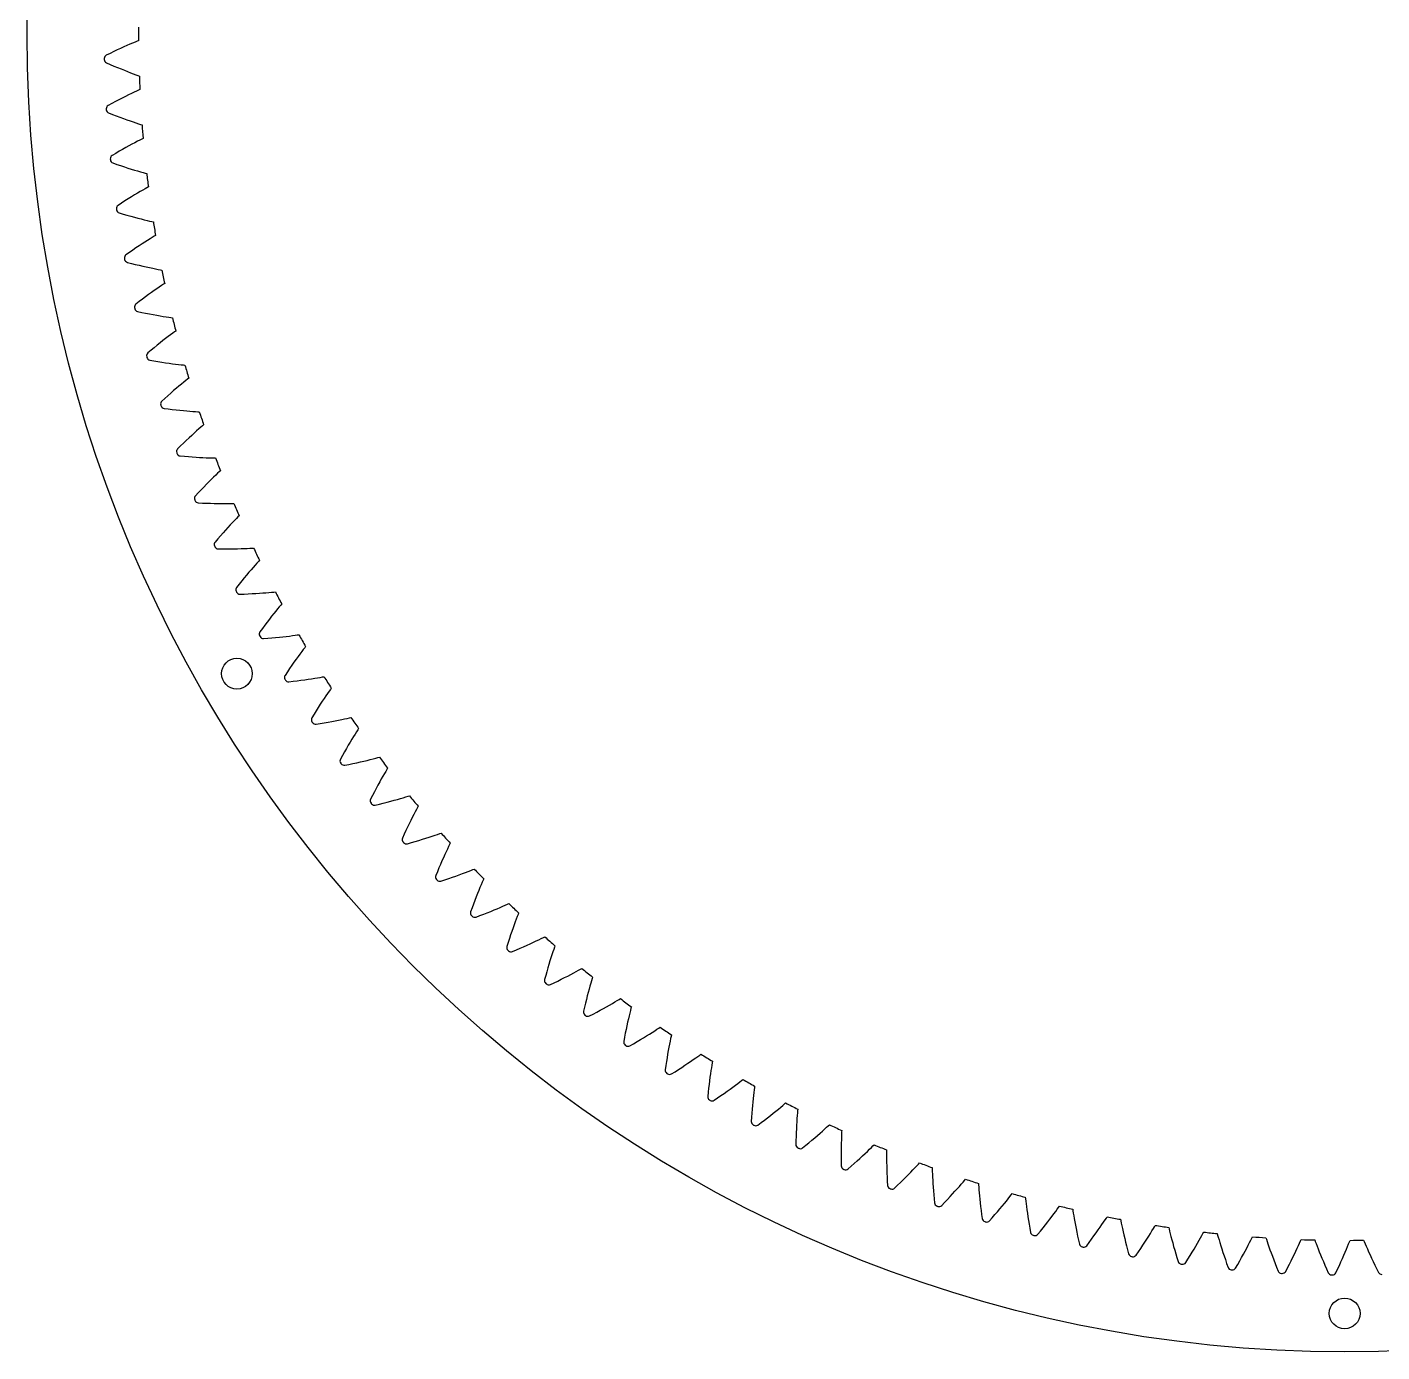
# Model space of a CAD drawing. Header units: millimetres. Extents: x -128 to 128, y -128 to 128.
# Drawn here: x -128.5 to 3.6, y -128.5 to 0.7 of the extents above; entities that cross this region are included whole.
import ezdxf

# ---------------------------------------------------------------- set-up
doc = ezdxf.new("R2010")
doc.units = ezdxf.units.MM

msp = doc.modelspace()

# ---------------------------------------------------------------- linework, layer by layer
at = {"layer": 'holes'}
for centre in [(-108.032277, -62.372464), (0, -124.744929)]:
    msp.add_circle(centre, 1.5, dxfattribs=at)
at = {"layer": 'outer'}
msp.add_circle((0, 0), 128.494929, dxfattribs=at)
at = {"layer": 'output_ring'}
for p, q in [((-119.054548, -1.273236), (-119.372783, -1.41665)), ((-118.751716, -1.139371), (-119.054548, -1.273236)), ((-118.466467, -1.015621), (-118.751716, -1.139371)), ((-118.201882, -0.902881), (-118.466467, -1.015621)), ((-117.962767, -0.8027), (-118.201882, -0.902881)), ((-117.758083, -0.718239), (-117.962767, -0.8027)), ((-117.61807, -0.661156), (-117.758083, -0.718239)), ((-120.405168, -1.901011), (-120.771645, -2.079351)), ((-120.04926, -1.730751), (-120.405168, -1.901011)), ((-119.704783, -1.569239), (-120.04926, -1.730751)), ((-119.372783, -1.41665), (-119.704783, -1.569239)), ((-120.756698, -2.816698), (-120.383295, -2.980039)), ((-120.383295, -2.980039), (-120.02078, -3.135736)), ((-120.02078, -3.135736), (-119.67004, -3.283155)), ((-119.67004, -3.283155), (-119.332129, -3.422165)), ((-119.332129, -3.422165), (-119.008343, -3.552564)), ((-119.008343, -3.552564), (-118.700335, -3.674047)), ((-118.700335, -3.674047), (-118.410305, -3.786135)), ((-118.410305, -3.786135), (-118.141369, -3.88806)), ((-118.141369, -3.88806), (-117.89839, -3.978469)), ((-117.89839, -3.978469), (-117.690452, -4.054565)), ((-117.690452, -4.054565), (-117.548241, -4.105927)), ((-119.8805, -6.594395), (-120.229216, -6.778939)), ((-119.542852, -6.419056), (-119.8805, -6.594395)), ((-119.217308, -6.253137), (-119.542852, -6.419056)), ((-118.905146, -6.096944), (-119.217308, -6.253137)), ((-118.607988, -5.950917), (-118.905146, -6.096944)), ((-118.327988, -5.815709), (-118.607988, -5.950917)), ((-118.068189, -5.692339), (-118.327988, -5.815709)), ((-117.833331, -5.58255), (-118.068189, -5.692339)), ((-117.632238, -5.489863), (-117.833331, -5.58255)), ((-117.494654, -5.427153), (-117.632238, -5.489863)), ((-120.229216, -6.778939), (-120.588164, -6.971983)), ((-120.543348, -7.70812), (-120.163632, -7.856194)), ((-120.163632, -7.856194), (-119.795105, -7.997072)), ((-119.795105, -7.997072), (-119.43868, -8.130156)), ((-119.43868, -8.130156), (-119.095413, -8.255357)), ((-119.095413, -8.255357), (-118.766608, -8.372528)), ((-118.766608, -8.372528), (-118.45393, -8.481428)), ((-118.45393, -8.481428), (-118.159596, -8.581671)), ((-118.159596, -8.581671), (-117.88675, -8.672613)), ((-117.88675, -8.672613), (-117.640307, -8.753101)), ((-117.640307, -8.753101), (-117.429456, -8.820708)), ((-117.429456, -8.820708), (-117.28528, -8.866265)), ((-117.740511, -10.472445), (-117.995097, -10.606242)), ((-117.510295, -10.353228), (-117.740511, -10.472445)), ((-117.313123, -10.252468), (-117.510295, -10.353228)), ((-117.178193, -10.184234), (-117.313123, -10.252468)), ((-119.855727, -11.645728), (-120.206558, -11.853161)), ((-119.514777, -11.447204), (-119.855727, -11.645728)), ((-119.184512, -11.258326), (-119.514777, -11.447204)), ((-118.865959, -11.079351), (-119.184512, -11.258326)), ((-118.560383, -10.910636), (-118.865959, -11.079351)), ((-118.269387, -10.752686), (-118.560383, -10.910636)), ((-117.995097, -10.606242), (-118.269387, -10.752686)), ((-120.131946, -12.586876), (-119.746541, -12.719441)), ((-119.746541, -12.719441), (-119.372608, -12.845268)), ((-119.372608, -12.845268), (-119.011082, -12.963799)), ((-119.011082, -12.963799), (-118.663023, -13.074986)), ((-118.663023, -13.074986), (-118.32974, -13.178735)), ((-118.32974, -13.178735), (-118.012906, -13.274875)), ((-118.012906, -13.274875), (-117.714751, -13.363107)), ((-117.714751, -13.363107), (-117.438443, -13.442917)), ((-117.438443, -13.442917), (-117.188942, -13.513352)), ((-117.188942, -13.513352), (-116.975523, -13.572359)), ((-116.975523, -13.572359), (-116.82962, -13.612035)), ((-118.020826, -15.706401), (-118.319314, -15.887361)), ((-117.73647, -15.536788), (-118.020826, -15.706401)), ((-117.46834, -15.379348), (-117.73647, -15.536788)), ((-117.219385, -15.235344), (-117.46834, -15.379348)), ((-116.99419, -15.106895), (-117.219385, -15.235344)), ((-116.801263, -14.998228), (-116.99419, -15.106895)), ((-116.66921, -14.924581), (-116.801263, -14.998228)), ((-119.285316, -16.493384), (-119.627452, -16.714864)), ((-118.952691, -16.281206), (-119.285316, -16.493384)), ((-118.630351, -16.079098), (-118.952691, -16.281206)), ((-118.319314, -15.887361), (-118.630351, -16.079098)), ((-119.523168, -17.444953), (-119.132707, -17.56179)), ((-119.132707, -17.56179), (-118.753981, -17.67236)), ((-118.753981, -17.67236), (-118.387949, -17.776142)), ((-118.387949, -17.776142), (-118.03567, -17.873133)), ((-118.03567, -17.873133), (-117.698456, -17.96329)), ((-117.698456, -17.96329), (-117.377986, -18.046511)), ((-117.377986, -18.046511), (-117.076501, -18.122588)), ((-117.076501, -18.122588), (-116.797186, -18.191135)), ((-116.797186, -18.191135), (-116.545035, -18.2514)), ((-116.545035, -18.2514), (-116.3294, -18.30171)), ((-116.3294, -18.30171), (-116.182009, -18.335441)), ((-116.097499, -19.719346), (-116.285863, -19.835742)), ((-115.968539, -19.640408), (-116.097499, -19.719346)), ((-118.195166, -21.088458), (-118.518919, -21.313941)), ((-117.881282, -20.873453), (-118.195166, -21.088458)), ((-117.57827, -20.669268), (-117.881282, -20.873453)), ((-117.287361, -20.47636), (-117.57827, -20.669268)), ((-117.010112, -20.295363), (-117.287361, -20.47636)), ((-116.748583, -20.127186), (-117.010112, -20.295363)), ((-116.505669, -19.973212), (-116.748583, -20.127186)), ((-116.285863, -19.835742), (-116.505669, -19.973212)), ((-118.518919, -21.313941), (-118.851799, -21.549104)), ((-118.718013, -22.274367), (-118.323138, -22.375285)), ((-118.323138, -22.375285), (-117.940242, -22.470416)), ((-117.940242, -22.470416), (-117.570305, -22.559279)), ((-117.570305, -22.559279), (-117.214385, -22.641914)), ((-117.214385, -22.641914), (-116.873795, -22.718331)), ((-116.873795, -22.718331), (-116.550215, -22.788496)), ((-116.550215, -22.788496), (-116.245894, -22.852293)), ((-116.245894, -22.852293), (-115.964031, -22.909464)), ((-115.964031, -22.909464), (-115.709644, -22.959462)), ((-115.709644, -22.959462), (-115.492149, -23.000991)), ((-115.492149, -23.000991), (-115.343511, -23.028721)), ((-116.091507, -25.020593), (-116.361194, -25.212677)), ((-115.837008, -24.841956), (-116.091507, -25.020593)), ((-115.600534, -24.678263), (-115.837008, -24.841956)), ((-115.38648, -24.531999), (-115.600534, -24.678263)), ((-115.202988, -24.408065), (-115.38648, -24.531999)), ((-115.077332, -24.323966), (-115.202988, -24.408065)), ((-117.557796, -26.09948), (-117.880872, -26.34794)), ((-117.243447, -25.861061), (-117.557796, -26.09948)), ((-116.938534, -25.633513), (-117.243447, -25.861061)), ((-116.644046, -25.417215), (-116.938534, -25.633513)), ((-116.361194, -25.212677), (-116.644046, -25.417215)), ((-117.717804, -27.067185), (-117.319164, -27.152017)), ((-117.319164, -27.152017), (-116.932728, -27.231553)), ((-116.932728, -27.231553), (-116.559493, -27.305351)), ((-116.559493, -27.305351), (-116.200517, -27.373494)), ((-116.200517, -27.373494), (-115.857109, -27.436047)), ((-115.857109, -27.436047), (-115.530952, -27.49304)), ((-115.530952, -27.49304), (-115.224296, -27.544452)), ((-115.224296, -27.544452), (-114.940347, -27.590154)), ((-114.940347, -27.590154), (-114.684144, -27.629801)), ((-114.684144, -27.629801), (-114.465143, -27.662482)), ((-114.465143, -27.662482), (-114.315505, -27.684166)), ((-114.119198, -29.056681), (-114.297516, -29.18795)), ((-113.997053, -28.967559), (-114.119198, -29.056681)), ((-115.803656, -30.351457), (-116.099097, -30.591175)), ((-115.518176, -30.123403), (-115.803656, -30.351457)), ((-115.243845, -29.90757), (-115.518176, -30.123403)), ((-114.982164, -29.704714), (-115.243845, -29.90757)), ((-114.735113, -29.51591), (-114.982164, -29.704714)), ((-114.505467, -29.342769), (-114.735113, -29.51591)), ((-114.297516, -29.18795), (-114.505467, -29.342769)), ((-116.403526, -30.842137), (-116.716268, -31.103485)), ((-116.099097, -30.591175), (-116.403526, -30.842137)), ((-116.524186, -31.815532), (-116.122435, -31.884139)), ((-116.122435, -31.884139), (-115.733094, -31.947949)), ((-115.733094, -31.947949), (-115.357175, -32.006561)), ((-115.357175, -32.006561), (-114.995731, -32.0601)), ((-114.995731, -32.0601), (-114.650071, -32.108684)), ((-114.650071, -32.108684), (-114.321872, -32.152414)), ((-114.321872, -32.152414), (-114.013384, -32.191356)), ((-114.013384, -32.191356), (-113.727817, -32.225513)), ((-113.727817, -32.225513), (-113.470217, -32.254744)), ((-113.470217, -32.254744), (-113.250072, -32.278523)), ((-113.250072, -32.278523), (-113.099678, -32.294125)), ((-113.683906, -34.340031), (-113.93715, -34.553324)), ((-113.444709, -34.141369), (-113.683906, -34.340031)), ((-113.222268, -33.959064), (-113.444709, -34.141369)), ((-113.020763, -33.795945), (-113.222268, -33.959064)), ((-112.84791, -33.657558), (-113.020763, -33.795945)), ((-112.729478, -33.563559), (-112.84791, -33.657558)), ((-115.058005, -35.53412), (-115.359899, -35.807928)), ((-114.763997, -35.271027), (-115.058005, -35.53412)), ((-114.478513, -35.019533), (-114.763997, -35.271027)), ((-114.202509, -34.780097), (-114.478513, -35.019533)), ((-113.93715, -34.553324), (-114.202509, -34.780097)), ((-115.139119, -36.511605), (-114.734918, -36.563875)), ((-114.734918, -36.563875), (-114.34331, -36.611854)), ((-114.34331, -36.611854), (-113.965325, -36.655184)), ((-113.965325, -36.655184), (-113.602009, -36.694031)), ((-113.602009, -36.694031), (-113.254663, -36.728567)), ((-113.254663, -36.728567), (-112.924962, -36.75896)), ((-112.924962, -36.75896), (-112.615149, -36.785369)), ((-112.615149, -36.785369), (-112.328432, -36.807925)), ((-112.328432, -36.807925), (-112.069859, -36.826693)), ((-112.069859, -36.826693), (-111.848932, -36.841531)), ((-111.848932, -36.841531), (-111.698028, -36.851025)), ((-111.391214, -38.203135), (-111.558316, -38.348414)), ((-111.276688, -38.104414), (-111.391214, -38.203135)), ((-112.965282, -39.630072), (-113.24034, -39.892929)), ((-112.699208, -39.379648), (-112.965282, -39.630072)), ((-112.443258, -39.142307), (-112.699208, -39.379648)), ((-112.198865, -38.918926), (-112.443258, -39.142307)), ((-111.967916, -38.710735), (-112.198865, -38.918926)), ((-111.753046, -38.519564), (-111.967916, -38.710735)), ((-111.558316, -38.348414), (-111.753046, -38.519564)), ((-113.523445, -40.167721), (-113.813994, -40.453539)), ((-113.24034, -39.892929), (-113.523445, -40.167721)), ((-113.564878, -41.14769), (-113.158891, -41.183536)), ((-113.158891, -41.183536), (-112.76566, -41.215606)), ((-112.76566, -41.215606), (-112.38623, -41.243582)), ((-112.38623, -41.243582), (-112.021638, -41.267674)), ((-112.021638, -41.267674), (-111.673178, -41.288106)), ((-111.673178, -41.288106), (-111.342516, -41.305112)), ((-111.342516, -41.305112), (-111.031888, -41.318944)), ((-111.031888, -41.318944), (-110.744492, -41.329862)), ((-110.744492, -41.329862), (-110.485371, -41.338136)), ((-110.485371, -41.338136), (-110.264024, -41.344009)), ((-110.264024, -41.344009), (-110.112859, -41.34738)), ((-110.529482, -43.433878), (-110.764621, -43.66698)), ((-110.307159, -43.216499), (-110.529482, -43.433878)), ((-110.100213, -43.016778), (-110.307159, -43.216499)), ((-109.912579, -42.837876), (-110.100213, -43.016778)), ((-109.751502, -42.685944), (-109.912579, -42.837876)), ((-109.641071, -42.582663), (-109.751502, -42.685944)), ((-111.802365, -44.735327), (-112.081093, -45.032684)), ((-111.530629, -44.449288), (-111.802365, -44.735327)), ((-111.26645, -44.1755), (-111.530629, -44.449288)), ((-111.010743, -43.914499), (-111.26645, -44.1755)), ((-110.764621, -43.66698), (-111.010743, -43.914499)), ((-111.804051, -45.71617), (-111.396945, -45.735534)), ((-111.396945, -45.735534), (-111.002737, -45.751641)), ((-111.002737, -45.751641), (-110.622485, -45.764217)), ((-110.622485, -45.764217), (-110.257216, -45.773515)), ((-110.257216, -45.773515), (-109.908215, -45.779808)), ((-109.908215, -45.779808), (-109.577135, -45.7834)), ((-109.577135, -45.7834), (-109.266201, -45.784632)), ((-109.266201, -45.784632), (-108.978599, -45.783894)), ((-108.978599, -45.783894), (-108.719356, -45.78166)), ((-108.719356, -45.78166), (-108.497952, -45.778558)), ((-108.497952, -45.778558), (-108.346775, -45.7758)), ((-108.266486, -47.443314), (-108.465169, -47.651258)), ((-108.086257, -47.256955), (-108.266486, -47.443314)), ((-107.931468, -47.098621), (-108.086257, -47.256955)), ((-107.825314, -46.990949), (-107.931468, -47.098621)), ((-109.384807, -48.648347), (-109.637674, -48.932616)), ((-109.139887, -48.377197), (-109.384807, -48.648347)), ((-108.903999, -48.119908), (-109.139887, -48.377197)), ((-108.678499, -47.877469), (-108.903999, -48.119908)), ((-108.465169, -47.651258), (-108.678499, -47.877469)), ((-109.897595, -49.229432), (-110.164043, -49.537841)), ((-109.637674, -48.932616), (-109.897595, -49.229432)), ((-108.676987, -50.209662), (-108.311641, -50.204149)), ((-108.311641, -50.204149), (-107.962672, -50.196294)), ((-107.962672, -50.196294), (-107.631719, -50.186466)), ((-107.631719, -50.186466), (-107.32099, -50.175096)), ((-107.32099, -50.175096), (-107.033655, -50.162704)), ((-107.033655, -50.162704), (-106.774714, -50.149966)), ((-106.774714, -50.149966), (-106.553619, -50.137893)), ((-106.553619, -50.137893), (-106.402678, -50.129011)), ((-109.85953, -50.209538), (-109.451973, -50.212388)), ((-109.451973, -50.212388), (-109.057437, -50.212507)), ((-109.057437, -50.212507), (-108.676987, -50.209662)), ((-105.934104, -51.433915), (-106.082348, -51.598392)), ((-105.8324, -51.32203), (-105.934104, -51.433915)), ((-107.089715, -52.760413), (-107.323445, -53.041265)), ((-106.864447, -52.493775), (-107.089715, -52.760413)), ((-106.648958, -52.242397), (-106.864447, -52.493775)), ((-106.44497, -52.007726), (-106.648958, -52.242397)), ((-106.254877, -51.791901), (-106.44497, -52.007726)), ((-106.082348, -51.598392), (-106.254877, -51.791901)), ((-107.812263, -53.642654), (-108.065993, -53.961607)), ((-107.564584, -53.335548), (-107.812263, -53.642654)), ((-107.323445, -53.041265), (-107.564584, -53.335548)), ((-107.73451, -54.620412), (-107.327172, -54.606743)), ((-107.327172, -54.606743), (-106.932956, -54.590873)), ((-106.932956, -54.590873), (-106.552933, -54.572613)), ((-106.552933, -54.572613), (-106.188111, -54.552298)), ((-106.188111, -54.552298), (-105.839747, -54.530307)), ((-105.839747, -54.530307), (-105.509464, -54.507075)), ((-105.509464, -54.507075), (-105.199451, -54.483122)), ((-105.199451, -54.483122), (-104.912854, -54.459096)), ((-104.912854, -54.459096), (-104.654643, -54.435874)), ((-104.654643, -54.435874), (-104.434218, -54.414852)), ((-104.434218, -54.414852), (-104.283761, -54.39986)), ((-104.649317, -56.781395), (-104.863595, -57.056943)), ((-104.444192, -56.52149), (-104.649317, -56.781395)), ((-104.249882, -56.278746), (-104.444192, -56.52149)), ((-104.068692, -56.055395), (-104.249882, -56.278746)), ((-103.904147, -55.855052), (-104.068692, -56.055395)), ((-103.76269, -55.684703), (-103.904147, -55.855052)), ((-103.665604, -55.568788), (-103.76269, -55.684703)), ((-105.549795, -57.967741), (-105.790392, -58.296715)), ((-105.314766, -57.65085), (-105.549795, -57.967741)), ((-105.085751, -57.347036), (-105.314766, -57.65085)), ((-104.863595, -57.056943), (-105.085751, -57.347036)), ((-105.432482, -58.941545), (-105.026034, -58.911379)), ((-105.026034, -58.911379), (-104.632784, -58.879546)), ((-104.632784, -58.879546), (-104.253813, -58.845901)), ((-104.253813, -58.845901), (-103.890115, -58.810818)), ((-103.890115, -58.810818), (-103.542928, -58.774728)), ((-103.542928, -58.774728), (-103.213857, -58.73813)), ((-103.213857, -58.73813), (-102.90507, -58.701633)), ((-102.90507, -58.701633), (-102.619682, -58.666012)), ((-102.619682, -58.666012), (-102.362624, -58.632345)), ((-102.362624, -58.632345), (-102.143232, -58.602408)), ((-102.143232, -58.602408), (-101.993506, -58.581331)), ((-102.067826, -60.707719), (-102.262249, -60.975723)), ((-101.883512, -60.4573), (-102.067826, -60.707719)), ((-101.711523, -60.226789), (-101.883512, -60.4573)), ((-101.555232, -60.019943), (-101.711523, -60.226789)), ((-101.420794, -59.844001), (-101.555232, -60.019943)), ((-101.328485, -59.724247), (-101.420794, -59.844001)), ((-102.891916, -61.871432), (-103.11391, -62.197587)), ((-102.675402, -61.558587), (-102.891916, -61.871432)), ((-102.465184, -61.259728), (-102.675402, -61.558587)), ((-102.262249, -60.975723), (-102.465184, -61.259728)), ((-103.11391, -62.197587), (-103.340977, -62.536041)), ((-102.957229, -63.165837), (-102.552337, -63.119224)), ((-102.552337, -63.119224), (-102.1607, -63.071481)), ((-102.1607, -63.071481), (-101.783405, -63.022505)), ((-101.783405, -63.022505), (-101.421426, -62.972712)), ((-101.421426, -62.972712), (-101.075987, -62.922581)), ((-101.075987, -62.922581), (-100.74867, -62.872678)), ((-100.74867, -62.872678), (-100.441616, -62.823697)), ((-100.441616, -62.823697), (-100.157906, -62.77654)), ((-100.157906, -62.77654), (-99.902423, -62.732484)), ((-99.902423, -62.732484), (-99.684425, -62.693679)), ((-99.684425, -62.693679), (-99.535676, -62.666552)), ((-99.349748, -64.536522), (-99.523762, -64.794206)), ((-99.187241, -64.299231), (-99.349748, -64.536522)), ((-99.039461, -64.086221), (-99.187241, -64.299231)), ((-98.912265, -63.904975), (-99.039461, -64.086221)), ((-98.824885, -63.781579), (-98.912265, -63.904975)), ((-100.300015, -65.990359), (-100.508609, -66.325243)), ((-100.096357, -65.668996), (-100.300015, -65.990359)), ((-99.898423, -65.361864), (-100.096357, -65.668996)), ((-99.707164, -65.069869), (-99.898423, -65.361864)), ((-99.523762, -64.794206), (-99.707164, -65.069869)), ((-100.508609, -66.325243), (-100.721774, -66.67262)), ((-100.312818, -67.286347), (-99.910147, -67.223365)), ((-99.910147, -67.223365), (-99.520767, -67.159789)), ((-99.520767, -67.159789), (-99.145767, -67.095564)), ((-99.145767, -67.095564), (-98.786103, -67.031142)), ((-98.786103, -67.031142), (-98.442979, -66.967053)), ((-98.442979, -66.967053), (-98.117954, -66.903926)), ((-98.117954, -66.903926), (-97.813137, -66.842542)), ((-97.813137, -66.842542), (-97.531571, -66.783926)), ((-97.531571, -66.783926), (-97.278083, -66.729552)), ((-97.278083, -66.729552), (-97.061837, -66.681946)), ((-97.061837, -66.681946), (-96.91431, -66.648812)), ((-96.652753, -68.509712), (-96.81618, -68.774235)), ((-96.499996, -68.26603), (-96.652753, -68.509712)), ((-96.360969, -68.047206), (-96.499996, -68.26603)), ((-96.241222, -67.860954), (-96.360969, -68.047206)), ((-96.158915, -67.734118), (-96.241222, -67.860954)), ((-97.543321, -70.000864), (-97.738173, -70.343926)), ((-97.352853, -69.671512), (-97.543321, -70.000864)), ((-97.167529, -69.356611), (-97.352853, -69.671512)), ((-96.988261, -69.057105), (-97.167529, -69.356611)), ((-96.81618, -68.774235), (-96.988261, -69.057105)), ((-97.738173, -70.343926), (-97.937084, -70.699657)), ((-97.503593, -71.296307), (-97.103806, -71.217057)), ((-97.103806, -71.217057), (-96.717322, -71.137754)), ((-96.717322, -71.137754), (-96.345232, -71.058384)), ((-96.345232, -71.058384), (-95.988475, -70.97944)), ((-95.988475, -70.97944), (-95.64823, -70.901499)), ((-95.64823, -70.901499), (-95.32603, -70.825252)), ((-95.32603, -70.825252), (-95.023951, -70.751565)), ((-95.023951, -70.751565), (-94.744991, -70.681586)), ((-94.744991, -70.681586), (-94.493916, -70.616985)), ((-94.493916, -70.616985), (-94.279776, -70.560653)), ((-94.279776, -70.560653), (-94.133713, -70.521569)), ((-93.94953, -72.641269), (-94.110006, -72.93088)), ((-93.796957, -72.37034), (-93.94953, -72.641269)), ((-93.654201, -72.120668), (-93.796957, -72.37034)), ((-93.524157, -71.896389), (-93.654201, -72.120668)), ((-93.412056, -71.705438), (-93.524157, -71.896389)), ((-93.334956, -71.57537), (-93.412056, -71.705438)), ((-94.626364, -73.896358), (-94.807152, -74.247035)), ((-94.4494, -73.559558), (-94.626364, -73.896358)), ((-94.27699, -73.237405), (-94.4494, -73.559558)), ((-94.110006, -72.93088), (-94.27699, -73.237405)), ((-94.807152, -74.247035), (-94.991485, -74.610534)), ((-94.53417, -75.189126), (-94.137922, -75.09374)), ((-94.137922, -75.09374), (-93.75497, -74.99884)), ((-93.75497, -74.99884), (-93.386402, -74.904456)), ((-93.386402, -74.904456), (-93.033138, -74.811119)), ((-93.033138, -74.811119), (-92.696331, -74.719453)), ((-92.696331, -74.719453), (-92.377485, -74.630211)), ((-92.377485, -74.630211), (-92.078641, -74.544343)), ((-92.078641, -74.544343), (-91.802746, -74.463117)), ((-91.802746, -74.463117), (-91.554495, -74.388394)), ((-91.554495, -74.388394), (-91.342814, -74.32343)), ((-91.342814, -74.32343), (-91.198455, -74.278459)), ((-90.357648, -75.299024), (-90.429414, -75.432109)), ((-90.928521, -76.388953), (-91.077129, -76.684829)), ((-90.787053, -76.112063), (-90.928521, -76.388953)), ((-90.654532, -75.856811), (-90.787053, -76.112063)), ((-90.533684, -75.627447), (-90.654532, -75.856811)), ((-90.429414, -75.432109), (-90.533684, -75.627447)), ((-91.553936, -77.67044), (-91.720364, -78.028155)), ((-91.390766, -77.326745), (-91.553936, -77.67044)), ((-91.231553, -76.99787), (-91.390766, -77.326745)), ((-91.077129, -76.684829), (-91.231553, -76.99787)), ((-88.255776, -77.964094), (-88.113358, -77.913309)), ((-91.720364, -78.028155), (-91.889814, -78.398827)), ((-91.409427, -78.95841), (-91.017371, -78.847045)), ((-91.017371, -78.847045), (-90.638579, -78.736703)), ((-90.638579, -78.736703), (-90.274139, -78.62746)), ((-90.274139, -78.62746), (-89.924947, -78.519884)), ((-89.924947, -78.519884), (-89.592132, -78.414644)), ((-89.592132, -78.414644), (-89.277165, -78.312554)), ((-89.277165, -78.312554), (-88.982045, -78.214645)), ((-88.982045, -78.214645), (-88.70967, -78.122305)), ((-88.70967, -78.122305), (-88.464651, -78.037583)), ((-88.464651, -78.037583), (-88.255776, -77.964094)), ((-87.394465, -79.234249), (-87.505918, -79.468323)), ((-87.298196, -79.034846), (-87.394465, -79.234249)), ((-87.231883, -78.898962), (-87.298196, -79.034846)), ((-87.894612, -80.312786), (-88.036223, -80.631828)), ((-87.758117, -80.011131), (-87.894612, -80.312786)), ((-87.627986, -79.728735), (-87.758117, -80.011131)), ((-87.505918, -79.468323), (-87.627986, -79.728735)), ((-88.48288, -81.681076), (-88.637169, -82.05831)), ((-88.331085, -81.31691), (-88.48288, -81.681076)), ((-88.181978, -80.966885), (-88.331085, -81.31691)), ((-88.036223, -80.631828), (-88.181978, -80.966885)), ((-86.340733, -81.980999), (-86.030162, -81.866229)), ((-86.030162, -81.866229), (-85.739253, -81.756441)), ((-85.739253, -81.756441), (-85.470843, -81.653138)), ((-85.470843, -81.653138), (-85.229459, -81.558556)), ((-85.229459, -81.558556), (-85.023734, -81.476663)), ((-85.023734, -81.476663), (-84.883491, -81.420148)), ((-88.134499, -82.597966), (-87.747278, -82.470804)), ((-87.747278, -82.470804), (-87.373269, -82.345202)), ((-87.373269, -82.345202), (-87.013556, -82.22128)), ((-87.013556, -82.22128), (-86.66901, -82.09964)), ((-86.66901, -82.09964), (-86.340733, -81.980999)), ((-84.324947, -83.214413), (-84.443527, -83.50185)), ((-84.213533, -82.949267), (-84.324947, -83.214413)), ((-84.111656, -82.71087), (-84.213533, -82.949267)), ((-84.023548, -82.507729), (-84.111656, -82.71087)), ((-83.962796, -82.369269), (-84.023548, -82.507729)), ((-84.828306, -84.473997), (-84.963106, -84.829777)), ((-84.69625, -84.133308), (-84.828306, -84.473997)), ((-84.567685, -83.808789), (-84.69625, -84.133308)), ((-84.443527, -83.50185), (-84.567685, -83.808789)), ((-85.100019, -85.199795), (-85.238893, -85.582972)), ((-84.963106, -84.829777), (-85.100019, -85.199795)), ((-84.333017, -85.959063), (-83.964405, -85.818408)), ((-83.964405, -85.818408), (-83.610009, -85.68001)), ((-83.610009, -85.68001), (-83.270676, -85.544507)), ((-83.270676, -85.544507), (-82.947477, -85.41266)), ((-82.947477, -85.41266), (-82.641812, -85.285398)), ((-82.641812, -85.285398), (-82.355591, -85.163911)), ((-82.355591, -85.163911), (-82.091588, -85.049816)), ((-82.091588, -85.049816), (-81.854235, -84.945529)), ((-81.854235, -84.945529), (-81.651998, -84.855366)), ((-81.651998, -84.855366), (-81.514161, -84.793214)), ((-80.610849, -85.845052), (-80.690653, -86.051596)), ((-80.555758, -85.704244), (-80.610849, -85.845052)), ((-84.714767, -86.101814), (-84.333017, -85.959063)), ((-81.101813, -87.167095), (-81.217121, -87.496557)), ((-80.990196, -86.855376), (-81.101813, -87.167095)), ((-80.883362, -86.56337), (-80.990196, -86.855376)), ((-80.782784, -86.293927), (-80.883362, -86.56337)), ((-80.690653, -86.051596), (-80.782784, -86.293927)), ((-81.455533, -88.203268), (-81.577338, -88.578531)), ((-81.335262, -87.842318), (-81.455533, -88.203268)), ((-81.217121, -87.496557), (-81.335262, -87.842318)), ((-79.117682, -88.564443), (-78.83662, -88.431457)), ((-78.83662, -88.431457), (-78.577457, -88.306757)), ((-78.577457, -88.306757), (-78.344525, -88.192936)), ((-78.344525, -88.192936), (-78.146108, -88.094652)), ((-78.146108, -88.094652), (-78.010903, -88.026965)), ((-81.577338, -88.578531), (-81.70057, -88.967021)), ((-81.155848, -89.464196), (-80.780197, -89.306092)), ((-80.780197, -89.306092), (-80.417588, -89.150614)), ((-80.417588, -89.150614), (-80.069092, -88.997968)), ((-80.069092, -88.997968), (-79.735529, -88.848825)), ((-79.735529, -88.848825), (-79.417938, -88.703988)), ((-79.417938, -88.703988), (-79.117682, -88.564443)), ((-77.308885, -89.770103), (-77.403798, -90.066199)), ((-77.21931, -89.496805), (-77.308885, -89.770103)), ((-77.137075, -89.25094), (-77.21931, -89.496805)), ((-77.065707, -89.041332), (-77.137075, -89.25094)), ((-77.016368, -88.898407), (-77.065707, -89.041332)), ((-77.708585, -91.066314), (-77.814129, -91.431842)), ((-77.604553, -90.71605), (-77.708585, -91.066314)), ((-77.502691, -90.382185), (-77.604553, -90.71605)), ((-77.403798, -90.066199), (-77.502691, -90.382185)), ((-74.511825, -91.189199), (-74.379473, -91.116088)), ((-77.920626, -91.811733), (-78.028013, -92.204898)), ((-77.814129, -91.431842), (-77.920626, -91.811733)), ((-77.094655, -92.506392), (-76.738644, -92.336346)), ((-76.738644, -92.336346), (-76.396621, -92.169702)), ((-76.396621, -92.169702), (-76.069376, -92.007164)), ((-76.069376, -92.007164), (-75.757916, -91.849576)), ((-75.757916, -91.849576), (-75.463561, -91.697978)), ((-75.463561, -91.697978), (-75.188119, -91.55371)), ((-75.188119, -91.55371), (-74.934223, -91.41861)), ((-74.934223, -91.41861), (-74.706096, -91.295443)), ((-74.706096, -91.295443), (-74.511825, -91.189199)), ((-73.456761, -92.303646), (-73.528965, -92.552641)), ((-73.393946, -92.091317), (-73.456761, -92.303646)), ((-73.35044, -91.946509), (-73.393946, -92.091317)), ((-77.46359, -92.679589), (-77.094655, -92.506392)), ((-73.86448, -93.786496), (-73.954232, -94.140688)), ((-73.776232, -93.448778), (-73.86448, -93.786496)), ((-73.690226, -93.129044), (-73.776232, -93.448778)), ((-73.607391, -92.829344), (-73.690226, -93.129044)), ((-73.528965, -92.552641), (-73.607391, -92.829344)), ((-74.135891, -94.894088), (-74.227256, -95.291282)), ((-74.044876, -94.510193), (-74.135891, -94.894088)), ((-73.954232, -94.140688), (-74.044876, -94.510193)), ((-72.598631, -95.190002), (-72.278242, -95.014336)), ((-72.278242, -95.014336), (-71.973424, -94.844255)), ((-71.973424, -94.844255), (-71.685455, -94.680852)), ((-71.685455, -94.680852), (-71.416085, -94.525541)), ((-71.416085, -94.525541), (-71.167873, -94.380262)), ((-71.167873, -94.380262), (-70.944924, -94.247952)), ((-70.944924, -94.247952), (-70.755118, -94.133922)), ((-70.755118, -94.133922), (-70.625839, -94.055508)), ((-69.601599, -94.989996), (-69.655758, -95.204696)), ((-69.563997, -94.843545), (-69.601599, -94.989996)), ((-73.64406, -95.74271), (-73.282447, -95.554703)), ((-73.282447, -95.554703), (-72.93362, -95.37037)), ((-72.93362, -95.37037), (-72.598631, -95.190002)), ((-69.928559, -96.361834), (-70.003049, -96.702851)), ((-69.855581, -96.038877), (-69.928559, -96.361834)), ((-69.78496, -95.736067), (-69.855581, -96.038877)), ((-69.717811, -95.456413), (-69.78496, -95.736067)), ((-69.655758, -95.204696), (-69.717811, -95.456413)), ((-70.153968, -97.433265), (-70.229351, -97.820533)), ((-70.078373, -97.06039), (-70.153968, -97.433265)), ((-70.003049, -96.702851), (-70.078373, -97.06039)), ((-68.368354, -97.865399), (-68.07068, -97.683105)), ((-68.07068, -97.683105), (-67.789569, -97.508167)), ((-67.789569, -97.508167), (-67.526715, -97.342067)), ((-67.526715, -97.342067), (-67.284594, -97.186848)), ((-67.284594, -97.186848), (-67.06719, -97.045611)), ((-67.06719, -97.045611), (-66.882161, -96.923983)), ((-66.882161, -96.923983), (-66.756166, -96.840394)), ((-65.694897, -97.732607), (-65.74031, -97.949325)), ((-65.663261, -97.584752), (-65.694897, -97.732607)), ((-70.229351, -97.820533), (-70.304544, -98.221103)), ((-69.703533, -98.648525), (-69.349836, -98.446019)), ((-69.349836, -98.446019), (-69.008766, -98.2477)), ((-69.008766, -98.2477), (-68.681361, -98.053905)), ((-68.681361, -98.053905), (-68.368354, -97.865399)), ((-65.906164, -98.790919), (-65.965994, -99.116568)), ((-65.847872, -98.485496), (-65.906164, -98.790919)), ((-65.792112, -98.20335), (-65.847872, -98.485496)), ((-65.74031, -97.949325), (-65.792112, -98.20335)), ((-66.147798, -100.196254), (-66.207424, -100.586258)), ((-66.087375, -99.820622), (-66.147798, -100.196254)), ((-66.026602, -99.460324), (-66.087375, -99.820622)), ((-65.965994, -99.116568), (-66.026602, -99.460324)), ((-64.346138, -100.55567), (-64.056095, -100.361462)), ((-64.056095, -100.361462), (-63.782305, -100.175275)), ((-63.782305, -100.175275), (-63.526398, -99.998659)), ((-63.526398, -99.998659), (-63.290767, -99.833756)), ((-63.290767, -99.833756), (-63.079265, -99.683825)), ((-63.079265, -99.683825), (-62.899317, -99.554798)), ((-62.899317, -99.554798), (-62.776813, -99.466172)), ((-61.680258, -100.314644), (-61.716851, -100.533024)), ((-61.65464, -100.165628), (-61.680258, -100.314644)), ((-66.207424, -100.586258), (-66.266322, -100.989546)), ((-65.648483, -101.392262), (-65.303283, -101.175588)), ((-65.303283, -101.175588), (-64.97053, -100.96361)), ((-64.97053, -100.96361), (-64.651248, -100.756706)), ((-64.651248, -100.756706), (-64.346138, -100.55567)), ((-61.895047, -101.708454), (-61.941674, -102.054384)), ((-61.848463, -101.380648), (-61.895047, -101.708454)), ((-61.802596, -101.073114), (-61.848463, -101.380648)), ((-61.758316, -100.78894), (-61.802596, -101.073114)), ((-61.716851, -100.533024), (-61.758316, -100.78894)), ((-62.032946, -102.79462), (-62.076718, -103.186721)), ((-61.987796, -102.416848), (-62.032946, -102.79462)), ((-61.941674, -102.054384), (-61.987796, -102.416848)), ((-60.218201, -103.080728), (-59.936267, -102.874926)), ((-59.936267, -102.874926), (-59.670247, -102.677796)), ((-59.670247, -102.677796), (-59.421708, -102.490955)), ((-59.421708, -102.490955), (-59.192953, -102.316638)), ((-59.192953, -102.316638), (-58.987701, -102.158259)), ((-58.987701, -102.158259), (-58.81313, -102.022045)), ((-58.81313, -102.022045), (-58.694317, -101.928528)), ((-57.591992, -102.951547), (-57.623052, -103.208933)), ((-57.564279, -102.731863), (-57.591992, -102.951547)), ((-57.544721, -102.581932), (-57.564279, -102.731863)), ((-62.076718, -103.186721), (-62.119225, -103.592065)), ((-61.485572, -103.969411), (-61.149437, -103.738925)), ((-61.149437, -103.738925), (-60.825548, -103.513637)), ((-60.825548, -103.513637), (-60.514914, -103.293964)), ((-60.514914, -103.293964), (-60.218201, -103.080728)), ((-57.722406, -104.133233), (-57.754976, -104.480768)), ((-57.689145, -103.803809), (-57.722406, -104.133233)), ((-57.655779, -103.494668), (-57.689145, -103.803809)), ((-57.623052, -103.208933), (-57.655779, -103.494668)), ((-54.79922, -104.464847), (-54.630312, -104.321671)), ((-54.630312, -104.321671), (-54.515387, -104.223415)), ((-57.844021, -105.617648), (-57.870066, -106.024381)), ((-57.816175, -105.224096), (-57.844021, -105.617648)), ((-57.786371, -104.844804), (-57.816175, -105.224096)), ((-57.754976, -104.480768), (-57.786371, -104.844804)), ((-56.58063, -105.893591), (-56.279153, -105.66151)), ((-56.279153, -105.66151), (-55.991326, -105.436425)), ((-55.991326, -105.436425), (-55.717964, -105.219366)), ((-55.717964, -105.219366), (-55.460151, -105.011618)), ((-55.460151, -105.011618), (-55.219388, -104.814858)), ((-55.219388, -104.814858), (-54.997885, -104.631414)), ((-54.997885, -104.631414), (-54.79922, -104.464847)), ((-53.393113, -105.459355), (-53.414234, -105.746181)), ((-53.372509, -105.200922), (-53.393113, -105.459355)), ((-53.353722, -104.980295), (-53.372509, -105.200922)), ((-53.340256, -104.829694), (-53.353722, -104.980295)), ((-57.221642, -106.375738), (-56.895123, -106.13182)), ((-56.895123, -106.13182), (-56.58063, -105.893591)), ((-53.473387, -106.735491), (-53.490004, -107.1005)), ((-53.454928, -106.386922), (-53.473387, -106.735491)), ((-53.435044, -106.05642), (-53.454928, -106.386922)), ((-53.414234, -105.746181), (-53.435044, -106.05642)), ((-51.158934, -107.172906), (-50.926342, -106.96655)), ((-50.926342, -106.96655), (-50.712455, -106.77428)), ((-50.712455, -106.77428), (-50.520704, -106.599799)), ((-50.520704, -106.599799), (-50.357738, -106.449895)), ((-50.357738, -106.449895), (-50.246889, -106.347063)), ((-49.048153, -106.905221), (-49.055505, -107.056244)), ((-53.516285, -107.875046), (-53.525826, -108.2825)), ((-53.504411, -107.480688), (-53.516285, -107.875046)), ((-53.490004, -107.1005), (-53.504411, -107.480688)), ((-52.54733, -108.350341), (-52.24275, -108.099563)), ((-52.24275, -108.099563), (-51.950926, -107.855454)), ((-51.950926, -107.855454), (-51.672457, -107.61889)), ((-51.672457, -107.61889), (-51.408116, -107.390931)), ((-51.408116, -107.390931), (-51.158934, -107.172906)), ((-49.093149, -108.134781), (-49.099623, -108.465817)), ((-49.084929, -107.823954), (-49.093149, -108.134781)), ((-49.075449, -107.536507), (-49.084929, -107.823954)), ((-49.065336, -107.277451), (-49.075449, -107.536507)), ((-49.055505, -107.056244), (-49.065336, -107.277451)), ((-46.002425, -108.403223), (-45.895835, -108.295983)), ((-52.863696, -108.607291), (-52.54733, -108.350341)), ((-49.103941, -108.814848), (-49.105752, -109.180231)), ((-49.105752, -109.180231), (-49.104741, -109.56069)), ((-49.104741, -109.56069), (-49.100623, -109.955205)), ((-49.099623, -108.465817), (-49.103941, -108.814848)), ((-47.537344, -109.872192), (-47.26869, -109.624537)), ((-47.26869, -109.624537), (-47.013804, -109.386053)), ((-47.013804, -109.386053), (-46.773663, -109.158109)), ((-46.773663, -109.158109), (-46.549625, -108.942497)), ((-46.549625, -108.942497), (-46.343706, -108.741717)), ((-46.343706, -108.741717), (-46.159183, -108.559608)), ((-46.159183, -108.559608), (-46.002425, -108.403223)), ((-44.67669, -108.9563), (-44.677548, -109.177724)), ((-44.677548, -109.177724), (-44.677154, -109.436977)), ((-44.677154, -109.436977), (-44.674977, -109.724571)), ((-44.675464, -108.805104), (-44.67669, -108.9563)), ((-49.100623, -109.955205), (-49.093644, -110.362712)), ((-48.418895, -110.660402), (-48.113202, -110.390842)), ((-48.113202, -110.390842), (-47.819035, -110.127927)), ((-47.819035, -110.127927), (-47.537344, -109.872192)), ((-44.674977, -109.724571), (-44.670595, -110.035477)), ((-44.670595, -110.035477), (-44.663648, -110.366503)), ((-44.663648, -110.366503), (-44.653818, -110.715423)), ((-44.653818, -110.715423), (-44.64082, -111.080578)), ((-42.54225, -111.201454), (-42.311543, -110.963965)), ((-42.311543, -110.963965), (-42.096427, -110.739451)), ((-42.096427, -110.739451), (-41.898813, -110.530491)), ((-41.898813, -110.530491), (-41.721822, -110.341054)), ((-41.721822, -110.341054), (-41.571531, -110.178445)), ((-41.571531, -110.178445), (-41.469374, -110.066973)), ((-40.229373, -110.526219), (-40.224471, -110.677342)), ((-40.224471, -110.677342), (-40.216355, -110.898618)), ((-40.216355, -110.898618), (-40.205455, -111.157642)), ((-44.64082, -111.080578), (-44.624391, -111.460684)), ((-44.624391, -111.460684), (-44.604289, -111.854708)), ((-44.604289, -111.854708), (-44.580801, -112.261597)), ((-43.894542, -112.531698), (-43.600025, -112.249972)), ((-43.600025, -112.249972), (-43.316754, -111.975351)), ((-43.316754, -111.975351), (-43.045658, -111.708411)), ((-43.045658, -111.708411), (-42.787261, -111.450072)), ((-42.787261, -111.450072), (-42.54225, -111.201454)), ((-40.205455, -111.157642), (-40.191625, -111.444912)), ((-40.191625, -111.444912), (-40.174647, -111.755384)), ((-40.174647, -111.755384), (-40.15429, -112.085857)), ((-40.15429, -112.085857), (-40.130328, -112.434092)), ((-37.574065, -112.354461), (-37.385082, -112.137664)), ((-37.385082, -112.137664), (-37.215913, -111.94121)), ((-37.215913, -111.94121), (-37.072335, -111.772644)), ((-37.072335, -111.772644), (-36.974779, -111.657124)), ((-35.717186, -112.065741), (-35.706163, -112.21654)), ((-35.706163, -112.21654), (-35.689087, -112.437306)), ((-40.130328, -112.434092), (-40.102543, -112.798421)), ((-40.102543, -112.798421), (-40.070723, -113.177549)), ((-40.070723, -113.177549), (-40.03467, -113.570434)), ((-40.03467, -113.570434), (-39.994711, -113.976037)), ((-38.743304, -113.6388), (-38.483248, -113.361093)), ((-38.483248, -113.361093), (-38.235533, -113.092494)), ((-38.235533, -113.092494), (-38.000798, -112.834152)), ((-38.000798, -112.834152), (-37.779905, -112.587508)), ((-37.779905, -112.587508), (-37.574065, -112.354461)), ((-35.689087, -112.437306), (-35.667699, -112.695676)), ((-35.667699, -112.695676), (-35.642238, -112.982149)), ((-35.642238, -112.982149), (-35.612692, -113.291678)), ((-35.612692, -113.291678), (-35.578959, -113.621055)), ((-35.578959, -113.621055), (-35.540905, -113.968032)), ((-32.989968, -113.784872), (-32.809926, -113.560595)), ((-32.809926, -113.560595), (-32.648858, -113.357447)), ((-32.648858, -113.357447), (-32.512229, -113.183201)), ((-32.512229, -113.183201), (-32.419435, -113.063822)), ((-31.146315, -113.421139), (-31.12919, -113.571367)), ((-31.12919, -113.571367), (-31.103181, -113.79126)), ((-39.298071, -114.218105), (-39.015212, -113.924675)), ((-39.015212, -113.924675), (-38.743304, -113.6388)), ((-35.540905, -113.968032), (-35.498377, -114.330936)), ((-35.498377, -114.330936), (-35.451219, -114.708463)), ((-35.451219, -114.708463), (-35.399274, -115.099564)), ((-34.106198, -115.11554), (-33.85761, -114.827523)), ((-33.85761, -114.827523), (-33.620984, -114.549106)), ((-33.620984, -114.549106), (-33.396911, -114.281463)), ((-33.396911, -114.281463), (-33.186195, -114.02607)), ((-33.186195, -114.02607), (-32.989968, -113.784872)), ((-31.103181, -113.79126), (-31.07134, -114.04855)), ((-31.07134, -114.04855), (-31.034291, -114.333757)), ((-31.034291, -114.333757), (-30.992225, -114.641834)), ((-30.992225, -114.641834), (-30.945172, -114.969573)), ((-28.351669, -115.028336), (-28.180864, -114.796947)), ((-28.180864, -114.796947), (-28.028161, -114.587438)), ((-28.028161, -114.587438), (-27.898705, -114.407798)), ((-27.898705, -114.407798), (-27.810826, -114.284757)), ((-26.524271, -114.590186), (-26.501072, -114.739597)), ((-26.501072, -114.739597), (-26.466173, -114.958255)), ((-35.399274, -115.099564), (-35.342911, -115.503215)), ((-34.637033, -115.716852), (-34.366298, -115.4122)), ((-34.366298, -115.4122), (-34.106198, -115.11554)), ((-30.945172, -114.969573), (-30.893087, -115.314723)), ((-30.893087, -115.314723), (-30.835888, -115.675605)), ((-30.835888, -115.675605), (-30.77347, -116.050911)), ((-30.77347, -116.050911), (-30.705717, -116.439586)), ((-29.413056, -116.403147), (-29.176344, -116.105291)), ((-29.176344, -116.105291), (-28.951195, -115.817514)), ((-28.951195, -115.817514), (-28.738153, -115.54101)), ((-28.738153, -115.54101), (-28.53796, -115.277288)), ((-28.53796, -115.277288), (-28.351669, -115.028336)), ((-26.466173, -114.958255), (-26.423932, -115.214044)), ((-26.423932, -115.214044), (-26.375355, -115.497514)), ((-26.375355, -115.497514), (-26.320838, -115.803634)), ((-26.320838, -115.803634), (-26.260542, -116.129197)), ((-26.260542, -116.129197), (-26.194513, -116.471953)), ((-23.842837, -116.339105), (-23.666788, -116.082808)), ((-23.666788, -116.082808), (-23.505501, -115.844687)), ((-23.505501, -115.844687), (-23.361413, -115.629162)), ((-23.361413, -115.629162), (-23.239344, -115.444423)), ((-23.239344, -115.444423), (-23.156523, -115.317922)), ((-21.858648, -115.570961), (-21.829413, -115.71931)), ((-21.829413, -115.71931), (-21.785682, -115.936374)), ((-21.785682, -115.936374), (-21.733109, -116.190241)), ((-21.733109, -116.190241), (-21.673084, -116.47151)), ((-18.541801, -116.291374), (-18.464175, -116.16162)), ((-30.705717, -116.439586), (-30.633042, -116.840621)), ((-29.919086, -117.025477), (-29.66092, -116.710103)), ((-29.66092, -116.710103), (-29.413056, -116.403147)), ((-26.194513, -116.471953), (-26.122735, -116.83022)), ((-26.122735, -116.83022), (-26.045159, -117.202688)), ((-26.045159, -117.202688), (-25.961711, -117.588298)), ((-25.961711, -117.588298), (-25.872843, -117.986058)), ((-24.906809, -117.816252), (-24.671588, -117.499503)), ((-24.671588, -117.499503), (-24.447142, -117.192299)), ((-24.447142, -117.192299), (-24.23384, -116.895634)), ((-24.23384, -116.895634), (-24.032178, -116.610724)), ((-24.032178, -116.610724), (-23.842837, -116.339105)), ((-21.673084, -116.47151), (-21.606207, -116.775169)), ((-21.606207, -116.775169), (-21.532766, -117.098021)), ((-21.532766, -117.098021), (-21.452901, -117.437819)), ((-21.452901, -117.437819), (-21.366663, -117.792883)), ((-19.476669, -117.781695), (-19.286719, -117.488846)), ((-19.286719, -117.488846), (-19.108541, -117.209777)), ((-19.108541, -117.209777), (-18.943023, -116.946556)), ((-18.943023, -116.946556), (-18.791518, -116.702095)), ((-18.791518, -116.702095), (-18.656283, -116.480907)), ((-18.656283, -116.480907), (-18.541801, -116.291374)), ((-17.157111, -116.361854), (-17.121888, -116.508896)), ((-17.121888, -116.508896), (-17.069396, -116.72401)), ((-17.069396, -116.72401), (-17.006579, -116.975537)), ((-17.006579, -116.975537), (-16.935204, -117.254143)), ((-16.935204, -117.254143), (-16.856076, -117.554842)), ((-16.856076, -117.554842), (-16.769612, -117.874453)), ((-14.188135, -117.618162), (-14.046661, -117.367761)), ((-14.046661, -117.367761), (-13.920501, -117.141275)), ((-13.920501, -117.141275), (-13.813794, -116.947258)), ((-13.813794, -116.947258), (-13.74149, -116.814464)), ((-12.427385, -116.961565), (-12.386232, -117.107059)), ((-12.386232, -117.107059), (-12.325066, -117.319868)), ((-12.325066, -117.319868), (-12.252106, -117.568643)), ((-12.252106, -117.568643), (-12.1695, -117.844128)), ((-9.161847, -117.60918), (-9.063091, -117.410998)), ((-9.063091, -117.410998), (-8.996227, -117.275383)), ((-7.677241, -117.369108), (-7.630226, -117.512815)), ((-7.630226, -117.512815), (-7.560485, -117.72297)), ((-4.297497, -117.681832), (-4.236184, -117.543619)), ((-2.914483, -117.583814), (-2.861683, -117.725497)), ((-25.151982, -118.141829), (-24.906809, -117.816252)), ((-21.366663, -117.792883), (-21.274056, -118.161901)), ((-21.274056, -118.161901), (-21.175049, -118.543813)), ((-21.175049, -118.543813), (-21.070136, -118.937645)), ((-20.343554, -119.064074), (-20.111777, -118.728829)), ((-20.111777, -118.728829), (-19.889585, -118.402807)), ((-19.889585, -118.402807), (-19.677773, -118.08676)), ((-19.677773, -118.08676), (-19.476669, -117.781695)), ((-16.769612, -117.874453), (-16.676042, -118.210735)), ((-16.676042, -118.210735), (-16.575486, -118.562013)), ((-16.575486, -118.562013), (-16.468, -118.926975)), ((-15.074904, -119.111577), (-14.876073, -118.787205)), ((-14.876073, -118.787205), (-14.687497, -118.474241)), ((-14.687497, -118.474241), (-14.509572, -118.173934)), ((-14.509572, -118.173934), (-14.342849, -117.887874)), ((-14.342849, -117.887874), (-14.188135, -117.618162)), ((-12.1695, -117.844128), (-12.078251, -118.141373)), ((-12.078251, -118.141373), (-11.978906, -118.457217)), ((-11.978906, -118.457217), (-11.871784, -118.789431)), ((-11.871784, -118.789431), (-11.757075, -119.136346)), ((-9.874194, -118.972133), (-9.708585, -118.664864)), ((-9.708585, -118.664864), (-9.553592, -118.372282)), ((-9.553592, -118.372282), (-9.409935, -118.096521)), ((-9.409935, -118.096521), (-9.278725, -117.840593)), ((-9.278725, -117.840593), (-9.161847, -117.60918)), ((-7.560485, -117.72297), (-7.477504, -117.968585)), ((-7.477504, -117.968585), (-7.383801, -118.240495)), ((-7.383801, -118.240495), (-7.280581, -118.533798)), ((-7.280581, -118.533798), (-7.168518, -118.845357)), ((-7.168518, -118.845357), (-7.048021, -119.172957)), ((-4.891647, -118.960826), (-4.748639, -118.662204)), ((-4.748639, -118.662204), (-4.616275, -118.380848)), ((-4.616275, -118.380848), (-4.495544, -118.119813)), ((-4.495544, -118.119813), (-4.388141, -117.883853)), ((-4.388141, -117.883853), (-4.297497, -117.681832)), ((-2.861683, -117.725497), (-2.783483, -117.932654)), ((-2.783483, -117.932654), (-2.690616, -118.174704)), ((-2.690616, -118.174704), (-2.585971, -118.442593)), ((-2.585971, -118.442593), (-2.470949, -118.731473)), ((-2.470949, -118.731473), (-2.346352, -119.038234)), ((-0.066672, -119.061337), (0.064117, -118.757164)), ((0.064117, -118.757164), (0.18497, -118.470676)), ((0.18497, -118.470676), (0.295022, -118.204962)), ((0.295022, -118.204962), (0.392775, -117.964844)), ((0.392775, -117.964844), (0.475158, -117.759315)), ((0.475158, -117.759315), (0.530819, -117.618731)), ((1.853063, -117.605331), (1.911562, -117.744757)), ((1.911562, -117.744757), (1.998093, -117.948575)), ((1.998093, -117.948575), (2.100693, -118.186662)), ((2.100693, -118.186662), (2.216108, -118.450091)), ((2.216108, -118.450091), (2.342742, -118.734072)), ((2.342742, -118.734072), (2.479669, -119.035531)), ((-16.468, -118.926975), (-16.353597, -119.304561)), ((-16.353597, -119.304561), (-16.23281, -119.693817)), ((-15.501701, -119.790698), (-15.2837, -119.446334)), ((-15.2837, -119.446334), (-15.074904, -119.111577)), ((-11.757075, -119.136346), (-11.634887, -119.496652)), ((-11.634887, -119.496652), (-11.505277, -119.869291)), ((-11.505277, -119.869291), (-11.368813, -120.253333)), ((-10.634379, -120.320505), (-10.430513, -119.96759)), ((-10.430513, -119.96759), (-10.235454, -119.624646)), ((-10.235454, -119.624646), (-10.049932, -119.292483)), ((-10.049932, -119.292483), (-9.874194, -118.972133)), ((-7.048021, -119.172957), (-6.919347, -119.514938)), ((-6.919347, -119.514938), (-6.782658, -119.869996)), ((-6.782658, -119.869996), (-6.638053, -120.237076)), ((-6.638053, -120.237076), (-6.486138, -120.615273)), ((-5.560188, -120.29174), (-5.379188, -119.941172)), ((-5.379188, -119.941172), (-5.207279, -119.601764)), ((-5.207279, -119.601764), (-5.044668, -119.274555)), ((-5.044668, -119.274555), (-4.891647, -118.960826)), ((-2.346352, -119.038234), (-2.212678, -119.360682)), ((-2.212678, -119.360682), (-2.070251, -119.697167)), ((-2.070251, -119.697167), (-1.919285, -120.046394)), ((-1.919285, -120.046394), (-1.759922, -120.407313)), ((-0.680728, -120.41825), (-0.514083, -120.060635)), ((-0.514083, -120.060635), (-0.356071, -119.714539)), ((-0.356071, -119.714539), (-0.206854, -119.38101)), ((-0.206854, -119.38101), (-0.066672, -119.061337)), ((2.479669, -119.035531), (2.6263, -119.352297)), ((2.6263, -119.352297), (2.782247, -119.682734)), ((2.782247, -119.682734), (2.947241, -120.025556)), ((2.947241, -120.025556), (3.121099, -120.37972)), ((-5.749585, -120.652626), (-5.560188, -120.29174)), ((-1.759922, -120.407313), (-1.592806, -120.779042)), ((-0.855344, -120.786516), (-0.680728, -120.41825)), ((3.121099, -120.37972), (3.303143, -120.744371))]:
    msp.add_line(p, q, dxfattribs=at)
for centre, radius, start, end in [((0, 0), 117.619929, 179.677932, 180.322068), ((-120.611022, -2.401531), 0.36, 116.498543, 181.140687), ((0, 0), 120.994929, 181.140687, 181.181894), ((-120.609264, -2.488273), 0.36, 181.181894, 245.824038), ((0, 0), 117.619929, 182.000512, 182.644649), ((-120.414617, -7.28739), 0.36, 118.821124, 183.463268), ((0, 0), 120.994929, 183.463268, 183.504474), ((-120.409345, -7.373989), 0.36, 183.504474, 248.146618), ((0, 0), 117.619929, 184.323093, 184.96723), ((-120.020371, -12.161275), 0.36, 121.143704, 185.785848), ((0, 0), 120.994929, 185.785848, 185.827055), ((-120.011593, -12.24759), 0.36, 185.827055, 250.469199), ((0, 0), 117.619929, 186.645674, 187.28981), ((-119.428931, -17.015179), 0.36, 123.466285, 188.108429), ((0, 0), 120.994929, 188.108429, 188.149636), ((-119.416663, -17.101068), 0.36, 188.149636, 252.79178), ((0, 0), 117.619929, 188.968254, 189.612391), ((-118.641271, -21.841128), 0.36, 125.788866, 190.431009), ((0, 0), 120.994929, 190.431009, 190.472216), ((-118.625532, -21.926449), 0.36, 190.472216, 255.11436), ((0, 0), 117.619929, 191.290835, 191.934972), ((-117.658683, -26.631192), 0.36, 128.111446, 192.75359), ((0, 0), 120.994929, 192.75359, 192.794797), ((-117.639499, -26.715805), 0.36, 192.794797, 257.436941), ((0, 0), 117.619929, 193.613416, 194.257552), ((-116.482782, -31.3775), 0.36, 130.434027, 195.076171), ((0, 0), 120.994929, 195.076171, 195.117378), ((-116.460185, -31.461266), 0.36, 195.117378, 259.759522), ((0, 0), 117.619929, 195.935996, 196.580133), ((-115.1155, -36.072256), 0.36, 132.756608, 197.398751), ((0, 0), 120.994929, 197.398751, 197.439958), ((-115.089527, -36.155037), 0.36, 197.439958, 262.082102), ((0, 0), 117.619929, 198.258577, 198.902714), ((-113.559084, -40.707745), 0.36, 135.079188, 199.721332), ((0, 0), 120.994929, 199.721332, 199.762539), ((-113.529778, -40.789406), 0.36, 199.762539, 264.404683), ((0, 0), 117.619929, 200.581157, 201.225294), ((-111.81609, -45.276351), 0.36, 137.401769, 202.043913), ((0, 0), 120.994929, 202.043913, 202.08512), ((-111.783499, -45.356757), 0.36, 202.08512, 266.727263), ((0, 0), 117.619929, 202.903738, 203.547875), ((-109.889383, -49.770568), 0.36, 139.724349, 204.366493), ((0, 0), 120.994929, 204.366493, 204.4077), ((-109.85356, -49.849588), 0.36, 204.4077, 269.049844), ((0, 0), 117.619929, 205.226319, 205.870455), ((-107.782128, -54.183013), 0.36, 142.04693, 206.689074), ((0, 0), 120.994929, 206.689074, 206.730281), ((-107.743132, -54.260515), 0.36, 206.730281, 271.372425), ((0, 0), 117.619929, 207.548899, 208.193036), ((-105.497787, -58.506435), 0.36, 144.369511, 209.011655), ((0, 0), 120.994929, 209.011655, 209.052862), ((-105.455682, -58.582293), 0.36, 209.052862, 273.695005), ((0, 0), 117.619929, 209.87148, 210.515617), ((-103.040114, -62.73373), 0.36, 146.692091, 211.334235), ((0, 0), 120.994929, 211.334235, 211.375442), ((-102.994969, -62.80782), 0.36, 211.375442, 276.017586), ((0, 0), 117.619929, 212.194061, 212.838197), ((-100.413146, -66.857955), 0.36, 149.014672, 213.656816), ((0, 0), 120.994929, 213.656816, 213.698023), ((-100.365036, -66.930155), 0.36, 213.698023, 278.340167), ((0, 0), 117.619929, 214.516641, 215.160778), ((-97.621199, -70.872332), 0.36, 151.337253, 215.979397), ((0, 0), 120.994929, 215.979397, 216.020603), ((-97.570203, -70.942523), 0.36, 216.020603, 280.662747), ((0, 0), 117.619929, 216.839222, 217.483359), ((-94.668861, -74.770266), 0.36, 153.659833, 218.301977), ((0, 0), 120.994929, 218.301977, 218.343184), ((-94.615062, -74.838332), 0.36, 218.343184, 282.985328), ((0, 0), 117.619929, 219.161803, 219.805939), ((0, 0), 117.619929, 221.484383, 222.12852), ((-91.560983, -78.545353), 0.36, 155.982414, 220.624558), ((0, 0), 120.994929, 220.624558, 220.665765), ((-91.504469, -78.611183), 0.36, 220.665765, 285.307909), ((0, 0), 117.619929, 223.806964, 224.451101), ((-88.30267, -82.19139), 0.36, 158.304995, 222.947138), ((0, 0), 120.994929, 222.947138, 222.988345), ((-88.243535, -82.254875), 0.36, 222.988345, 287.630489), ((-84.899275, -85.702386), 0.36, 160.627575, 225.269719), ((0, 0), 117.619929, 226.129545, 226.773681), ((0, 0), 120.994929, 225.269719, 225.310926), ((-84.837617, -85.763423), 0.36, 225.310926, 289.95307), ((0, 0), 117.619929, 228.452125, 229.096262), ((-81.356392, -89.072574), 0.36, 162.950156, 227.5923), ((0, 0), 120.994929, 227.5923, 227.633507), ((-81.29231, -89.131062), 0.36, 227.633507, 292.275651), ((0, 0), 117.619929, 230.774706, 231.418843), ((-77.67984, -92.296416), 0.36, 165.272737, 229.91488), ((0, 0), 120.994929, 229.91488, 229.956087), ((-77.613441, -92.352259), 0.36, 229.956087, 294.598231), ((0, 0), 117.619929, 233.097286, 233.741423), ((-73.875661, -95.368615), 0.36, 167.595317, 232.237461), ((0, 0), 120.994929, 232.237461, 232.278668), ((-73.807053, -95.421722), 0.36, 232.278668, 296.920812), ((0, 0), 117.619929, 235.419867, 236.064004), ((-69.950104, -98.284124), 0.36, 169.917898, 234.560042), ((0, 0), 120.994929, 234.560042, 234.601249), ((-69.8794, -98.334406), 0.36, 234.601249, 299.243392), ((0, 0), 117.619929, 237.742448, 238.386584), ((-65.909619, -101.038152), 0.36, 172.240478, 236.882622), ((0, 0), 120.994929, 236.882622, 236.923829), ((-65.836935, -101.085528), 0.36, 236.923829, 301.565973), ((0, 0), 117.619929, 240.065028, 240.709165), ((-61.760844, -103.626175), 0.36, 174.563059, 239.205203), ((0, 0), 120.994929, 239.205203, 239.24641), ((-61.686301, -103.670566), 0.36, 239.24641, 303.888554), ((0, 0), 117.619929, 242.387609, 243.031746), ((-57.510597, -106.04394), 0.36, 176.88564, 241.527784), ((0, 0), 120.994929, 241.527784, 241.568991), ((-57.434316, -106.085274), 0.36, 241.568991, 306.211134), ((0, 0), 117.619929, 244.71019, 245.354326), ((-53.16586, -108.287475), 0.36, 179.20822, 243.850364), ((0, 0), 117.619929, 247.03277, 247.676907), ((0, 0), 120.994929, 243.850364, 243.891571), ((-53.087967, -108.325684), 0.36, 243.891571, 308.533715), ((-48.733772, -110.353094), 0.36, 181.530801, 246.172945), ((0, 0), 120.994929, 246.172945, 246.214152), ((-48.654394, -110.388115), 0.36, 246.214152, 310.856296), ((0, 0), 117.619929, 249.355351, 249.999488), ((-44.221614, -112.237404), 0.36, 183.853382, 248.495526), ((0, 0), 117.619929, 251.677932, 252.322068), ((0, 0), 120.994929, 248.495526, 248.536732), ((-44.140882, -112.269179), 0.36, 248.536732, 313.178876), ((0, 0), 117.619929, 254.000512, 254.644649), ((-39.636801, -113.937307), 0.36, 186.175962, 250.818106), ((0, 0), 120.994929, 250.818106, 250.859313), ((-39.554847, -113.965785), 0.36, 250.859313, 315.501457), ((0, 0), 117.619929, 256.323093, 256.96723), ((-34.986864, -115.450012), 0.36, 188.498543, 253.140687), ((0, 0), 120.994929, 253.140687, 253.181894), ((-34.903824, -115.475145), 0.36, 253.181894, 317.824038), ((0, 0), 117.619929, 258.645674, 259.28981), ((0, 0), 117.619929, 260.968254, 261.612391), ((-30.279444, -116.773033), 0.36, 190.821124, 255.463268), ((0, 0), 120.994929, 255.463268, 255.504474), ((-30.195453, -116.79478), 0.36, 255.504474, 320.146618), ((0, 0), 117.619929, 263.290835, 263.934972), ((0, 0), 117.619929, 265.613416, 266.257552), ((0, 0), 117.619929, 267.935996, 268.580133), ((-25.522274, -117.904196), 0.36, 193.143704, 257.785848), ((0, 0), 120.994929, 257.785848, 257.827055), ((-25.437472, -117.922521), 0.36, 257.827055, 322.469199), ((0, 0), 117.619929, 270.258577, 270.902714), ((-20.723172, -118.841643), 0.36, 195.466285, 260.108429), ((0, 0), 120.994929, 260.108429, 260.149636), ((-20.637696, -118.856516), 0.36, 260.149636, 324.79178), ((-15.890022, -119.583833), 0.36, 197.788866, 262.431009), ((0, 0), 120.994929, 262.431009, 262.472216), ((-15.804013, -119.595231), 0.36, 262.472216, 327.11436), ((-11.030764, -120.129548), 0.36, 200.111446, 264.75359), ((0, 0), 120.994929, 264.75359, 264.794797), ((-10.944364, -120.13745), 0.36, 264.794797, 329.436941), ((-6.153383, -120.47789), 0.36, 202.434027, 267.076171), ((0, 0), 120.994929, 267.076171, 267.117378), ((-6.066734, -120.482284), 0.36, 267.117378, 331.759522), ((-1.265892, -120.628287), 0.36, 204.756608, 269.398751), ((0, 0), 120.994929, 269.398751, 269.439958), ((-1.179136, -120.629166), 0.36, 269.439958, 334.082102), ((3.623679, -120.580492), 0.36, 207.079188, 271.721332)]:
    msp.add_arc(centre, radius, start, end, dxfattribs=at)

doc.saveas('drawing.dxf')
